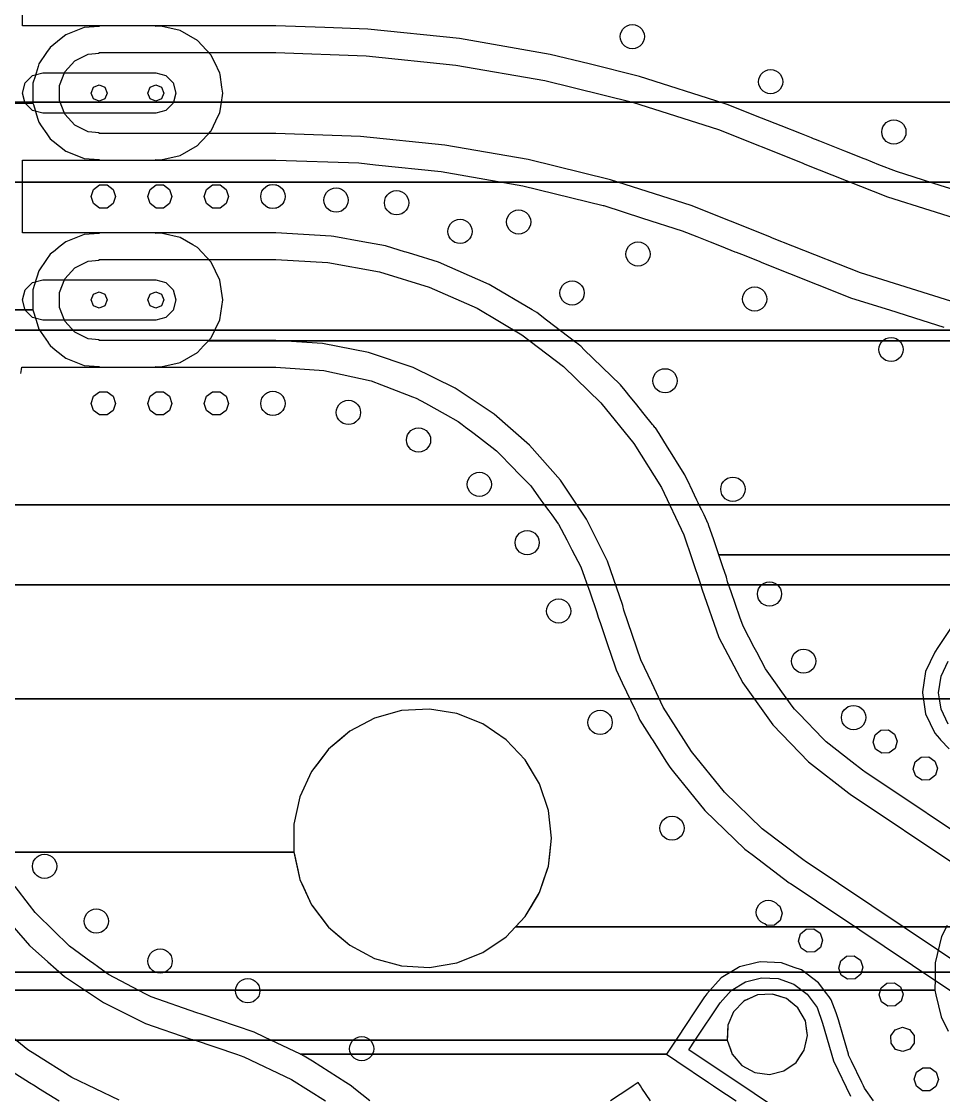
# Model space of a CAD drawing. Extents: x -26490 to 26500, y -26498 to 26498.
# Drawn here: x 5537 to 16952, y -13683 to -395 of the extents above; entities that cross this region are included whole.
import ezdxf

# ---------------------------------------------------------------- set-up
doc = ezdxf.new("R2010")
doc.units = 0
for name, color, linetype in [('L0D0', 1, 'CONTINUOUS'), ('L1D0', 2, 'CONTINUOUS'), ('L2D0', 3, 'CONTINUOUS'), ('L3D0', 4, 'CONTINUOUS')]:
    doc.layers.add(name, color=color, linetype=linetype)

msp = doc.modelspace()

# ---------------------------------------------------------------- linework, layer by layer
at = {"layer": 'L0D0'}
for points in [[(17394.398, -2574.176), (16924.114, -2426.361), (16368.679, -2251.782), (16153.094, -2166.509), (15992.611, -2103.031), (15957.618, -2089.19), (15867.605, -2053.586), (15729.099, -1998.801), (15419.185, -1876.217), (15368.859, -1856.311), (15341.983, -1844.543), (15334.809, -1841.402), (15317.902, -1834.682), (15193.795, -1785.353), (14941.858, -1685.215), (14700.283, -1589.196), (14275.765, -1420.462), (14223.37, -1403.705), (13190.292, -1073.307), (12565.355, -919.876), (12083.526, -801.58), (10960.701, -606.566), (9827.128, -489.188), (9292.99, -470.81), (8688.168, -450), (6500, -450), (6500, -456.969), (6315.308, -470.81), (6085, -561.199), (6028.112, -606.566), (5891.567, -715.457), (5847.562, -780), (5752.196, -919.876), (5742.722, -950.59), (5704.869, -1073.307), (5679.27, -1156.295), (5679.27, -1403.705), (5350, -1403.705)], [(17041.604, -3856.532), (15924.395, -3505.381), (15088.588, -3174.785), (14835.395, -3074.637), (14801.345, -3059.727), (13827.3, -2672.572), (12828.949, -2353.28), (11811.013, -2103.362), (10778.306, -1924), (9735.714, -1816.043), (8688.168, -1780), (6500, -1780), (6500, -1773.592), (6363.169, -1760.913), (6198.683, -1679.009), (6074.891, -1543.216), (6008.513, -1371.875), (6008.513, -1188.125), (6074.891, -1016.784), (6198.683, -880.991), (6363.169, -799.087), (6500, -786.408), (6500, -780), (8688.168, -780), (9804.446, -818.408), (10915.445, -933.448), (12015.91, -1124.579), (13100.636, -1390.894), (14164.492, -1731.135), (15202.446, -2143.693), (15236.496, -2158.603), (16258.444, -2562.825), (17306.863, -2892.355)], [(5350, -1403.705), (5679.27, -1403.705), (5684.439, -1420.462), (5736.487, -1589.196), (5752.196, -1640.124), (5782.939, -1685.215), (5851.212, -1785.353), (5884.844, -1834.682), (5891.567, -1844.543), (5931.285, -1876.217), (6085, -1998.801), (6224.59, -2053.586), (6315.308, -2089.19), (6500, -2103.031), (6500, -2110), (8688.168, -2110), (9713.033, -2145.262), (9918.224, -2166.509), (10733.05, -2250.882), (11743.396, -2426.361), (12739.292, -2670.867), (12746.524, -2673.18), (13227.383, -2826.968), (13716.027, -2983.246), (13899.977, -3056.361), (14063.104, -3121.199), (14197.921, -3174.785), (14368.96, -3242.768), (14385.329, -3249.274), (14451.203, -3275.457), (14668.982, -3362.018), (14703.032, -3376.928), (15389.467, -3648.441), (15814.159, -3816.424), (16282.743, -3963.705), (16684.141, -4089.869), (16954.068, -4174.71)], [(17532.264, -6994.778), (14170.61, -6994.778), (14149.554, -6932.361), (14107.291, -6807.081), (14044.536, -6621.058), (14041.896, -6615.508), (14039.623, -6610.729), (13986.955, -6500), (13963.148, -6449.947), (13959.846, -6443.005), (13915.064, -6348.853), (13899.109, -6315.308), (13816.416, -6141.453), (13812.289, -6132.776), (13750.23, -6002.303), (13680.405, -5891.567), (13592.523, -5752.196), (13534.248, -5659.778), (13429.848, -5494.21), (13384.771, -5422.723), (13380.093, -5416.952), (13359.854, -5391.986), (13353.223, -5383.806), (13349.661, -5379.412), (13247.854, -5253.824), (13137.829, -5118.099), (13071.841, -5036.697), (13009.804, -4960.169), (12953.296, -4890.461), (12726.387, -4670), (12611.935, -4558.801), (12505.171, -4455.071), (12461.867, -4412.998), (12450.8, -4404.543), (12407.472, -4371.442), (12402.299, -4367.49), (12038.899, -4089.869), (11917.39, -3997.042), (11860.98, -3963.705), (11327.516, -3648.441), (10700.536, -3372.091), (10384.264, -3275.457), (10298.57, -3249.274), (10277.277, -3242.768), (10054.777, -3174.785), (10045.259, -3171.877), (9763.434, -3121.199), (9402.864, -3056.361), (9370.893, -3050.612), (8686.916, -3010), (6500, -3010), (6500, -3016.969), (6315.308, -3030.81), (6250.205, -3056.361), (6085, -3121.199), (6017.805, -3174.785), (5932.557, -3242.768), (5924.399, -3249.274), (5891.567, -3275.457), (5847.562, -3340), (5752.196, -3479.876), (5700.2, -3648.441), (5679.27, -3716.295), (5679.27, -3963.705), (5350, -3963.705)], [(17290.978, -12154.806), (15240.14, -10784.481), (15226.161, -10775.14), (14708.427, -10382.626), (14241.081, -9931.291), (13830.765, -9427.548), (13483.31, -8878.558), (13340.184, -8578.425), (13203.654, -8292.122), (12995.77, -7676.573), (12980.348, -7619.983), (12791.631, -7071.333), (12533.136, -6551.899), (12209.257, -6070.512), (11825.501, -5635.355), (11388.39, -5253.824), (10905.356, -4932.407), (10384.61, -4676.566), (9835.004, -4490.652), (9265.881, -4377.824), (8686.916, -4340), (6500, -4340), (6500, -4333.592), (6363.169, -4320.913), (6198.683, -4239.009), (6074.891, -4103.216), (6008.513, -3931.875), (6008.513, -3748.125), (6074.891, -3576.784), (6198.683, -3440.991), (6363.169, -3359.087), (6500, -3346.408), (6500, -3340), (8686.916, -3340), (9331.843, -3378.293), (9967.706, -3492.635), (10585.571, -3681.418), (11176.755, -3941.99), (11732.951, -4270.689), (12246.342, -4662.896), (12709.714, -5113.099), (13116.555, -5614.972), (13461.148, -6161.462), (13738.651, -6744.891), (13945.165, -7357.058), (13960.586, -7413.648), (14171.399, -8014.143), (14465.716, -8578.425), (14837.519, -9094.951), (15279.202, -9553.157), (15781.731, -9943.671), (15795.71, -9953.011), (15795.711, -9953.011), (18463.327, -11735.456)], [(5350, -3963.705), (5679.27, -3963.705), (5718.187, -4089.869), (5752.196, -4200.124), (5866.305, -4367.49), (5868.999, -4371.442), (5891.567, -4404.543), (5954.927, -4455.071), (6085, -4558.801), (6315.308, -4649.19), (6500, -4663.031), (6500, -4670), (8686.916, -4670), (9282.109, -4713.219), (9864.814, -4841.968), (9992.704, -4890.461), (10176.544, -4960.169), (10378.37, -5036.697), (10422.808, -5053.547), (10538.919, -5118.099), (10783.05, -5253.824), (10944.382, -5343.517), (10991.368, -5379.412), (10997.12, -5383.806), (11007.827, -5391.986), (11040.507, -5416.952), (11048.061, -5422.723), (11141.636, -5494.21), (11358.362, -5659.778), (11418.595, -5705.793), (11463.902, -5752.196), (11599.982, -5891.567), (11708.104, -6002.303), (11835.497, -6132.776), (11841.803, -6141.453), (11968.16, -6315.308), (11992.54, -6348.853), (12060.969, -6443.005), (12066.014, -6449.947), (12102.392, -6500), (12182.869, -6610.729), (12186.342, -6615.508), (12286.934, -6807.081), (12352.716, -6932.361), (12463.77, -7143.86), (12508.286, -7270.292), (12528.211, -7326.883), (12571.957, -7451.128), (12661.959, -7706.748), (12677.381, -7763.338), (12704.604, -7843.947), (12804.872, -8140.842), (12824.665, -8199.451), (12897.852, -8416.159), (12975.233, -8578.425), (13027.567, -8688.168), (13129.703, -8902.347), (13157.54, -8960.72), (13194.442, -9038.104), (13338.601, -9265.881), (13347.879, -9280.541), (13522.772, -9556.877), (13562.935, -9620.336), (13593.269, -9657.577), (13610.414, -9678.626), (13998.096, -10154.58), (14493.74, -10633.244), (14582.499, -10700.536), (15042.822, -11049.525), (15056.802, -11058.866), (15115.156, -11097.857), (15377.951, -11273.451), (15458.865, -11327.516), (15626.828, -11439.745), (16506.711, -12027.664), (16526.104, -12040.622), (16611.457, -12097.653), (17098.846, -12423.316)], [(17508.445, -10700.536), (15979.049, -9678.626), (15965.069, -9669.286), (15950.001, -9657.577), (15820.416, -9556.877), (15499.806, -9307.732), (15473.595, -9280.541), (15459.464, -9265.881), (15165.308, -8960.72), (15109.04, -8902.347), (15090.877, -8883.505), (14950.271, -8688.168), (14871.276, -8578.425), (14746.646, -8405.283), (14639.288, -8199.451), (14608.719, -8140.842), (14474.155, -7882.847), (14460.499, -7843.947), (14432.2, -7763.338), (14322.594, -7451.128), (14278.976, -7326.883), (14263.554, -7270.292), (14220.902, -7143.86), (14170.61, -6994.778), (17532.264, -6994.778)], [(17080.764, -7843.947), (16882.385, -8140.842), (16843.224, -8199.451), (16730.301, -8438.208), (16709.502, -8578.425), (16693.223, -8688.168), (16691.547, -8699.464), (16721.642, -8902.347), (16730.301, -8960.72), (16843.224, -9199.478), (16903.409, -9265.881), (16916.696, -9280.541), (17020.594, -9395.173)], [(17097.173, -8774.257), (16902.642, -8774.257), (16891.547, -8699.464), (16921.689, -8496.265), (17009.518, -8310.565)], [(5192.637, -10672.99), (8909.379, -10672.99), (8915.442, -10700.536), (8983.755, -11010.882), (9023.994, -11097.857), (9129.029, -11324.886), (9131.028, -11327.516), (9338.407, -11600.319), (9602.101, -11824.302), (9907.779, -11986.363), (10241.149, -12078.922), (10586.622, -12097.653), (10928.045, -12041.68), (11249.454, -11913.619), (11535.818, -11719.459), (11773.749, -11468.279), (11858.443, -11327.516), (11952.121, -11171.823), (11977.043, -11097.857), (12062.593, -10843.953), (12078.19, -10700.536), (12100, -10500), (12062.593, -10156.047), (11952.121, -9828.177), (11788.885, -9556.877), (11773.749, -9531.721), (11535.818, -9280.541), (11249.454, -9086.381), (10928.045, -8958.32), (10586.622, -8902.347), (10241.149, -8921.078), (9907.779, -9013.637), (9602.101, -9175.698), (9478.67, -9280.541), (9338.407, -9399.681), (9218.91, -9556.877), (9129.029, -9675.114), (8983.755, -9989.118), (8909.379, -10327.01), (8909.379, -10672.99), (5192.637, -10672.99)], [(17009.518, -9088.364), (16921.689, -8902.663), (16902.642, -8774.257), (17097.173, -8774.257)], [(16087.04, -13750.23), (15973.59, -13590.336), (15960.394, -13562.935), (15940.158, -13520.914), (15813.784, -13258.496), (15777.238, -13182.607), (15774.078, -13171.639), (15713.068, -12959.87), (15651.957, -12747.748), (15621.261, -12661.959), (15562.979, -12499.073), (15536.797, -12463.77), (15533.501, -12459.326), (15506.794, -12423.316), (15405.646, -12286.933), (15193.508, -12129.601), (15104.221, -12097.653), (14944.832, -12040.622), (14681.035, -12027.664), (14629.303, -12040.622), (14424.835, -12091.838), (14415.133, -12097.653), (14198.296, -12227.62), (14020.928, -12423.316), (13996.867, -12459.326), (13993.898, -12463.77), (13861.472, -12661.959), (13662.414, -12959.87), (13520.914, -13171.639), (8990.286, -13171.639), (8546.21, -12959.87), (8416.159, -12897.852), (7763.338, -12677.381), (7706.748, -12661.959), (7143.86, -12463.77), (7135.397, -12459.326), (7066.817, -12423.316), (6615.508, -12186.342), (6493.48, -12097.653), (6415.01, -12040.622), (6397.181, -12027.664), (6132.776, -11835.497), (5727.454, -11439.745), (5705.793, -11418.595), (5636.213, -11327.516), (5460.765, -11097.857)], [(5253.824, -11388.39), (5635.355, -11825.501), (5864.596, -12027.664), (6070.512, -12209.257), (6442.194, -12459.326), (6551.899, -12533.136), (7071.333, -12791.631), (7619.983, -12980.348), (7676.573, -12995.77), (8197.325, -13171.639), (8292.122, -13203.654), (8878.558, -13483.31), (9300.3, -13750.23)], [(17845.086, -15820.42), (13798.322, -13116.459), (13877.391, -12998.123), (14274.876, -12998.123), (14335.278, -13171.661), (14454.291, -13311.66), (14615.84, -13399.213), (14798.109, -13422.496), (14976.481, -13378.364), (15126.864, -13272.776), (15228.95, -13119.994), (15268.95, -12940.651), (15241.464, -12758.968), (15150.202, -12599.484), (15007.491, -12483.738), (14832.605, -12427.359), (14649.162, -12437.965), (14481.937, -12514.122), (14353.515, -12645.544), (14281.242, -12814.484), (14274.876, -12998.123), (13877.391, -12998.123), (14187.222, -12534.43), (14325.175, -12382.223), (14501.372, -12276.614), (14700.638, -12226.701), (14905.814, -12236.78), (15099.228, -12305.985), (15264.225, -12428.354), (15386.595, -12593.352), (15455.8, -12786.766), (15590.387, -13253.931), (15801.327, -13691.951)], [(6744.891, -13738.651), (6161.462, -13461.148), (5702.33, -13171.639), (5614.972, -13116.555), (5113.099, -12709.714)], [(9850.277, -13750.23), (9653.976, -13590.336), (9620.336, -13562.935), (9553.941, -13520.914), (9139.312, -13258.496), (9038.104, -13194.442), (8990.286, -13171.639), (13520.914, -13171.639), (13650.905, -13258.496), (14043.641, -13520.914), (14106.53, -13562.935), (14147.539, -13590.336), (14386.837, -13750.23)], [(5422.723, -13384.771), (5638.632, -13520.914), (5705.273, -13562.935), (5748.728, -13590.336), (6002.303, -13750.23)], [(13324.863, -13750.23), (13218.026, -13590.336), (13199.717, -13562.935), (13171.639, -13520.914), (13108.75, -13562.935), (13067.742, -13590.336), (12828.444, -13750.23)]]:
    msp.add_lwpolyline(points, dxfattribs=at)
at = {"layer": 'L1D0'}
for points in [[(19089.096, -1391.455), (5050, -1391.455), (5050, 1391.455)], [(24071.485, -2382.514), (5050, -2382.514), (5050, -1391.455), (19089.096, -1391.455)], [(21184.962, -4213.951), (5050, -4213.951), (5050, -2382.514), (24071.485, -2382.514)], [(-4349.064, -5050), (4353.691, -5050), (4395.129, -5095.455), (4559.615, -5177.359), (4742.581, -5194.314), (4919.316, -5144.028), (5065.951, -5033.294), (5162.683, -4877.067), (5196.447, -4696.447), (5162.683, -4515.826), (5065.951, -4359.599), (5050, -4347.553), (5050, -4213.951), (21184.962, -4213.951)], [(-18098.037, -6373.845), (18098.037, -6373.845)], [(18098.037, -6373.845), (-18098.037, -6373.845)], [(-23080.427, -7364.903), (23080.427, -7364.903)], [(23080.427, -7364.903), (-23080.427, -7364.903)], [(-17097.173, -8774.257), (17097.173, -8774.257)], [(17097.173, -8774.257), (-17097.173, -8774.257)], [(21321.039, -11596.554), (11652.24, -11596.554), (11773.749, -11468.279), (11924.574, -11217.606), (11952.121, -11171.823), (12062.593, -10843.953), (12100, -10500), (12062.593, -10156.047), (11952.121, -9828.177), (11773.749, -9531.721), (11535.818, -9280.541), (11249.454, -9086.381), (10928.045, -8958.32), (10586.622, -8902.347), (10241.149, -8921.078), (9907.779, -9013.637), (9602.101, -9175.698), (9338.407, -9399.681), (9129.029, -9675.114), (8983.755, -9989.118), (8909.379, -10327.01), (8909.379, -10672.99), (-8918.814, -10672.99)], [(-8918.814, -10672.99), (8909.379, -10672.99), (8983.755, -11010.882), (9079.396, -11217.606), (9129.029, -11324.886), (9335.545, -11596.554), (9338.407, -11600.319), (9478.67, -11719.459), (9602.101, -11824.302), (9907.779, -11986.363), (10241.149, -12078.922), (10586.622, -12097.653), (10928.045, -12041.68), (11249.454, -11913.619), (11535.818, -11719.459), (11652.24, -11596.554), (21321.039, -11596.554)], [(-17898.109, -12154.806), (17898.109, -12154.806), (17904.639, -12321.007), (17929.178, -12370.768), (17978.204, -12470.183), (17994.502, -12483.738), (18024.956, -12509.066), (18106.085, -12576.54), (18266.17, -12621.689), (18430.779, -12597.822), (18571.447, -12509.066), (18588.371, -12483.738), (18663.855, -12370.768), (18692.023, -12206.841), (18651.08, -12045.63), (18548.107, -11915.008), (18400.908, -11837.563), (18234.935, -11826.685), (18078.886, -11884.254), (17959.744, -12000.317), (17898.109, -12154.806), (-17898.109, -12154.806)], [(-14274.876, -12998.123), (14274.876, -12998.123), (14335.278, -13171.661), (14454.291, -13311.66), (14615.84, -13399.213), (14798.109, -13422.496), (14976.481, -13378.364), (15126.864, -13272.776), (15194.427, -13171.661), (15228.95, -13119.994), (15268.95, -12940.651), (15241.464, -12758.968), (15150.202, -12599.484), (15038.72, -12509.066), (15007.491, -12483.738), (14832.605, -12427.359), (14649.162, -12437.965), (14548.654, -12483.738), (14493.039, -12509.066), (14481.937, -12514.122), (14353.515, -12645.544), (14281.242, -12814.484), (14276.868, -12940.651), (14274.876, -12998.123), (-14274.876, -12998.123)]]:
    msp.add_lwpolyline(points, dxfattribs=at)
at = {"layer": 'L2D0'}
for points in [[(19089.096, -1391.455), (8013.201, -1391.455), (8025.322, -1311.038), (8030, -1280), (8019.105, -1207.718), (7995.683, -1052.327), (7993.125, -1035.353), (7929.292, -902.801), (7890.766, -822.802), (7885.778, -812.444), (7881.619, -807.962), (7717.497, -631.08), (7503.233, -507.375), (7262.026, -452.321), (7200, -456.969), (7200, -450), (5550, -450), (5550, 450)], [(24071.485, -2382.514), (5550, -2382.514), (5550, -2110), (7200, -2110), (7200, -2103.031), (7262.026, -2107.679), (7503.233, -2052.625), (7717.497, -1928.92), (7750.028, -1893.86), (7789.477, -1851.344), (7824.257, -1813.86), (7851.441, -1784.563), (7878.51, -1755.389), (7885.778, -1747.556), (7974.389, -1563.552), (7993.125, -1524.647), (8004.807, -1447.144), (8013.201, -1391.455), (19089.096, -1391.455)], [(20123.238, -4344.881), (7851.145, -4344.881), (7885.778, -4307.556), (7993.125, -4084.647), (8030, -3840), (7993.125, -3595.353), (7885.778, -3372.444), (7717.497, -3191.08), (7658.91, -3157.255), (7503.233, -3067.375), (7282.39, -3016.969), (7262.026, -3012.321), (7200, -3016.969), (7200, -3010), (5550, -3010), (5550, -2382.514), (24071.485, -2382.514)], [(5529.53, -4751.299), (5538.468, -4701.428), (5542.471, -4670), (7200, -4670), (7200, -4663.031), (7262.026, -4667.679), (7503.233, -4612.625), (7717.497, -4488.92), (7792.343, -4408.255), (7851.145, -4344.881), (20123.238, -4344.881)], [(23080.427, -7364.903), (4644.198, -7364.903), (4662.553, -7284.486), (4667.679, -7262.026), (4663.031, -7200), (4670, -7200), (4670, -6373.845), (18098.037, -6373.845)], [(18098.037, -6373.845), (4670, -6373.845)], [(4644.198, -7364.903), (23080.427, -7364.903)], [(-17097.173, -8774.257), (17097.173, -8774.257)], [(17097.173, -8774.257), (-17097.173, -8774.257)], [(-8918.814, -10672.99), (8909.379, -10672.99), (8957.316, -10890.767), (8983.755, -11010.882), (9007.315, -11061.806), (9129.029, -11324.886), (9338.407, -11600.319), (9602.101, -11824.302), (9907.779, -11986.363), (10241.149, -12078.922), (10586.622, -12097.653), (10928.045, -12041.68), (11249.454, -11913.619), (11535.818, -11719.459), (11773.749, -11468.279), (11952.121, -11171.823), (11989.19, -11061.806), (12046.82, -10890.767), (12062.593, -10843.953), (12100, -10500), (12062.593, -10156.047), (11952.121, -9828.177), (11773.749, -9531.721), (11535.818, -9280.541), (11249.454, -9086.381), (10928.045, -8958.32), (10586.622, -8902.347), (10241.149, -8921.078), (9907.779, -9013.637), (9602.101, -9175.698), (9338.407, -9399.681), (9129.029, -9675.114), (8983.755, -9989.118), (8909.379, -10327.01), (8909.379, -10672.99), (-8918.814, -10672.99)], [(16998.259, -11579.015), (16928.734, -11714.976), (16848.437, -12043.125), (16847.055, -12233.126), (16845.979, -12380.946), (-16845.979, -12380.946)], [(-16845.979, -12380.946), (16845.979, -12380.946), (16859.056, -12437.965), (16921.496, -12710.228), (17007.677, -12884.986)], [(-14274.876, -12998.123), (14274.876, -12998.123), (14317.295, -13119.994), (14326.128, -13145.372), (14333.267, -13165.882), (14335.278, -13171.661), (14454.291, -13311.66), (14615.84, -13399.213), (14798.109, -13422.496), (14976.481, -13378.364), (15126.864, -13272.776), (15198.289, -13165.882), (15211.993, -13145.372), (15228.95, -13119.994), (15256.132, -12998.123), (15268.95, -12940.651), (15260.529, -12884.986), (15241.464, -12758.968), (15150.202, -12599.484), (15007.491, -12483.738), (14865.505, -12437.965), (14832.605, -12427.359), (14649.162, -12437.965), (14481.937, -12514.122), (14353.515, -12645.544), (14281.242, -12814.484), (14278.798, -12884.986), (14274.876, -12998.123), (-14274.876, -12998.123)]]:
    msp.add_lwpolyline(points, dxfattribs=at)
for points in [[(5800, -1530), (5675, -1496.506), (5583.494, -1405), (5579.865, -1391.455), (5550, -1280), (5583.494, -1155), (5675, -1063.494), (5800, -1030), (7200, -1030), (7325, -1063.494), (7416.506, -1155), (7450, -1280), (7420.135, -1391.455), (7416.506, -1405), (7325, -1496.506), (7200, -1530)], [(5800, -4090), (5675, -4056.506), (5583.494, -3965), (5550, -3840), (5583.494, -3715), (5675, -3623.494), (5800, -3590), (7200, -3590), (7325, -3623.494), (7416.506, -3715), (7450, -3840), (7416.506, -3965), (7325, -4056.506), (7200, -4090)]]:
    msp.add_lwpolyline(points, close=True, dxfattribs=at)
at = {"layer": 'L3D0'}
for points in [[(13099.635, -731.614), (13066.256, -727.854), (13034.552, -716.76), (13006.111, -698.889), (12982.36, -675.138), (12964.489, -646.697), (12953.395, -614.993), (12949.635, -581.614), (12953.395, -548.236), (12964.489, -516.532), (12982.36, -488.091), (13006.111, -464.34), (13034.552, -446.469), (13066.256, -435.375), (13099.635, -431.614), (13133.013, -435.375), (13164.717, -446.469), (13193.158, -464.34), (13216.909, -488.091), (13234.78, -516.532), (13245.874, -548.236), (13249.635, -581.614), (13245.874, -614.993), (13234.78, -646.697), (13216.909, -675.138), (13193.158, -698.889), (13164.717, -716.76), (13133.013, -727.854)], [(14811.619, -1289.634), (14778.241, -1285.873), (14746.536, -1274.779), (14718.096, -1256.909), (14694.344, -1233.158), (14676.474, -1204.717), (14665.38, -1173.012), (14661.619, -1139.634), (14665.38, -1106.256), (14676.474, -1074.551), (14694.344, -1046.111), (14718.096, -1022.359), (14746.536, -1004.489), (14778.241, -993.395), (14811.619, -989.634), (14844.997, -993.395), (14876.702, -1004.489), (14905.142, -1022.359), (14928.894, -1046.111), (14946.764, -1074.551), (14957.858, -1106.256), (14961.619, -1139.634), (14957.858, -1173.012), (14946.764, -1204.717), (14928.894, -1233.158), (14905.142, -1256.909), (14876.702, -1274.779), (14844.997, -1285.873)], [(6500, -1380), (6429.289, -1350.711), (6400, -1280), (6429.289, -1209.289), (6500, -1180), (6570.711, -1209.289), (6600, -1280), (6570.711, -1350.711)], [(7200, -1380), (7129.289, -1350.711), (7100, -1280), (7129.289, -1209.289), (7200, -1180), (7270.711, -1209.289), (7300, -1280), (7270.711, -1350.711)], [(16337.403, -1911.903), (16304.024, -1908.143), (16272.32, -1897.049), (16243.879, -1879.178), (16220.128, -1855.427), (16202.257, -1826.986), (16191.163, -1795.282), (16187.403, -1761.903), (16191.163, -1728.525), (16202.257, -1696.821), (16220.128, -1668.38), (16243.879, -1644.629), (16272.32, -1626.758), (16304.024, -1615.664), (16337.403, -1611.903), (16370.781, -1615.664), (16402.485, -1626.758), (16430.926, -1644.629), (16454.677, -1668.38), (16472.548, -1696.821), (16483.642, -1728.525), (16487.403, -1761.903), (16483.642, -1795.282), (16472.548, -1826.986), (16454.677, -1855.427), (16430.926, -1879.178), (16402.485, -1897.049), (16370.781, -1908.143)], [(6503.647, -2702.658), (6428.647, -2648.168), (6400, -2560), (6428.647, -2471.832), (6503.647, -2417.342), (6596.353, -2417.342), (6671.353, -2471.832), (6700, -2560), (6671.353, -2648.168), (6596.353, -2702.658)], [(7203.647, -2702.658), (7128.647, -2648.168), (7100, -2560), (7128.647, -2471.832), (7203.647, -2417.342), (7296.353, -2417.342), (7371.353, -2471.832), (7400, -2560), (7371.353, -2648.168), (7296.353, -2702.658)], [(7903.647, -2702.658), (7828.647, -2648.168), (7800, -2560), (7828.647, -2471.832), (7903.647, -2417.342), (7996.353, -2417.342), (8071.353, -2471.832), (8100, -2560), (8071.353, -2648.168), (7996.353, -2702.658)], [(8650, -2710), (8616.622, -2706.239), (8606.388, -2702.658), (8603.647, -2702.658), (8601.1, -2700.808), (8584.917, -2695.145), (8556.477, -2677.275), (8532.725, -2653.523), (8529.959, -2649.121), (8528.647, -2648.168), (8527.883, -2645.817), (8514.855, -2625.083), (8503.761, -2593.378), (8500, -2560), (8503.761, -2526.622), (8514.855, -2494.917), (8527.883, -2474.183), (8528.647, -2471.832), (8529.959, -2470.879), (8532.725, -2466.477), (8556.477, -2442.725), (8584.917, -2424.855), (8601.1, -2419.192), (8603.647, -2417.342), (8606.388, -2417.342), (8616.622, -2413.761), (8650, -2410), (8683.378, -2413.761), (8693.612, -2417.342), (8696.353, -2417.342), (8698.9, -2419.192), (8715.083, -2424.855), (8743.523, -2442.725), (8767.275, -2466.477), (8770.041, -2470.879), (8771.353, -2471.832), (8772.117, -2474.183), (8785.145, -2494.917), (8796.239, -2526.622), (8800, -2560), (8796.239, -2593.378), (8785.145, -2625.083), (8772.117, -2645.817), (8771.353, -2648.168), (8770.041, -2649.121), (8767.275, -2653.523), (8743.523, -2677.275), (8715.083, -2695.145), (8698.9, -2700.808), (8696.353, -2702.658), (8693.612, -2702.658), (8683.378, -2706.239)], [(9432.125, -2754.73), (9398.747, -2750.969), (9367.043, -2739.875), (9338.602, -2722.005), (9314.85, -2698.254), (9296.98, -2669.813), (9285.886, -2638.108), (9282.125, -2604.73), (9285.886, -2571.352), (9296.98, -2539.648), (9314.85, -2511.207), (9338.602, -2487.455), (9367.043, -2469.585), (9398.747, -2458.491), (9432.125, -2454.73), (9465.503, -2458.491), (9497.208, -2469.585), (9525.649, -2487.455), (9549.4, -2511.207), (9567.27, -2539.648), (9578.364, -2571.352), (9582.125, -2604.73), (9578.364, -2638.108), (9567.27, -2669.813), (9549.4, -2698.254), (9525.649, -2722.005), (9497.208, -2739.875), (9465.503, -2750.969)], [(10180.967, -2787.257), (10147.588, -2783.496), (10115.884, -2772.402), (10087.443, -2754.531), (10063.692, -2730.78), (10045.821, -2702.339), (10034.727, -2670.635), (10030.967, -2637.257), (10034.727, -2603.879), (10045.821, -2572.174), (10063.692, -2543.733), (10087.443, -2519.982), (10115.884, -2502.111), (10147.588, -2491.017), (10180.967, -2487.257), (10214.345, -2491.017), (10246.049, -2502.111), (10274.49, -2519.982), (10298.241, -2543.733), (10316.112, -2572.174), (10327.206, -2603.879), (10330.967, -2637.257), (10327.206, -2670.635), (10316.112, -2702.339), (10298.241, -2730.78), (10274.49, -2754.531), (10246.049, -2772.402), (10214.345, -2783.496)], [(11692.123, -3025.443), (11658.745, -3021.683), (11627.041, -3010.589), (11598.6, -2992.718), (11574.848, -2968.967), (11556.978, -2940.526), (11545.884, -2908.822), (11542.123, -2875.443), (11545.884, -2842.065), (11556.978, -2810.361), (11574.848, -2781.92), (11598.6, -2758.169), (11627.041, -2740.298), (11658.745, -2729.204), (11692.123, -2725.443), (11725.501, -2729.204), (11757.206, -2740.298), (11785.647, -2758.169), (11809.398, -2781.92), (11827.269, -2810.361), (11838.362, -2842.065), (11842.123, -2875.443), (11838.362, -2908.822), (11827.269, -2940.526), (11809.398, -2968.967), (11785.647, -2992.718), (11757.206, -3010.589), (11725.501, -3021.683)], [(10966.623, -3142.083), (10933.245, -3138.323), (10901.54, -3127.229), (10873.1, -3109.358), (10849.348, -3085.607), (10831.478, -3057.166), (10820.384, -3025.462), (10816.623, -2992.083), (10820.384, -2958.705), (10831.478, -2927.001), (10849.348, -2898.56), (10873.1, -2874.809), (10901.54, -2856.938), (10933.245, -2845.844), (10966.623, -2842.083), (11000.001, -2845.844), (11031.706, -2856.938), (11060.146, -2874.809), (11083.898, -2898.56), (11101.768, -2927.001), (11112.862, -2958.705), (11116.623, -2992.083), (11112.862, -3025.462), (11101.768, -3057.166), (11083.898, -3085.607), (11060.146, -3109.358), (11031.706, -3127.229), (11000.001, -3138.323)], [(13169.662, -3421.937), (13136.284, -3418.176), (13104.579, -3407.082), (13076.138, -3389.212), (13052.387, -3365.461), (13034.516, -3337.02), (13023.422, -3305.315), (13019.662, -3271.937), (13023.422, -3238.559), (13034.516, -3206.854), (13052.387, -3178.414), (13076.138, -3154.662), (13104.579, -3136.792), (13136.284, -3125.698), (13169.662, -3121.937), (13203.04, -3125.698), (13234.744, -3136.792), (13263.185, -3154.662), (13286.936, -3178.414), (13304.807, -3206.854), (13315.901, -3238.559), (13319.662, -3271.937), (13315.901, -3305.315), (13304.807, -3337.02), (13286.936, -3365.461), (13263.185, -3389.212), (13234.744, -3407.082), (13203.04, -3418.176)], [(12354.004, -3903.596), (12320.626, -3899.835), (12288.921, -3888.741), (12260.48, -3870.87), (12236.729, -3847.119), (12218.858, -3818.678), (12207.765, -3786.974), (12204.004, -3753.596), (12207.765, -3720.217), (12218.858, -3688.513), (12236.729, -3660.072), (12260.48, -3636.321), (12288.921, -3618.45), (12320.626, -3607.356), (12354.004, -3603.596), (12387.382, -3607.356), (12419.086, -3618.45), (12447.527, -3636.321), (12471.278, -3660.072), (12489.149, -3688.513), (12500.243, -3720.217), (12504.004, -3753.596), (12500.243, -3786.974), (12489.149, -3818.678), (12471.278, -3847.119), (12447.527, -3870.87), (12419.086, -3888.741), (12387.382, -3899.835)], [(14613.844, -3978.805), (14580.465, -3975.045), (14548.761, -3963.951), (14520.32, -3946.08), (14496.569, -3922.329), (14478.698, -3893.888), (14467.604, -3862.184), (14463.844, -3828.805), (14467.604, -3795.427), (14478.698, -3763.723), (14496.569, -3735.282), (14520.32, -3711.531), (14548.761, -3693.66), (14580.465, -3682.566), (14613.844, -3678.805), (14647.222, -3682.566), (14678.926, -3693.66), (14707.367, -3711.531), (14731.118, -3735.282), (14748.989, -3763.723), (14760.083, -3795.427), (14763.844, -3828.805), (14760.083, -3862.184), (14748.989, -3893.888), (14731.118, -3922.329), (14707.367, -3946.08), (14678.926, -3963.951), (14647.222, -3975.045)], [(6500, -3940), (6429.289, -3910.711), (6400, -3840), (6429.289, -3769.289), (6500, -3740), (6570.711, -3769.289), (6600, -3840), (6570.711, -3910.711)], [(7200, -3940), (7129.289, -3910.711), (7100, -3840), (7129.289, -3769.289), (7200, -3740), (7270.711, -3769.289), (7300, -3840), (7270.711, -3910.711)], [(16302.856, -4602.916), (16269.478, -4599.155), (16237.773, -4588.061), (16209.332, -4570.19), (16185.581, -4546.439), (16167.711, -4517.998), (16156.617, -4486.294), (16152.856, -4452.916), (16156.617, -4419.537), (16167.711, -4387.833), (16185.581, -4359.392), (16209.332, -4335.641), (16237.773, -4317.77), (16269.478, -4306.676), (16302.856, -4302.916), (16336.234, -4306.676), (16367.939, -4317.77), (16396.379, -4335.641), (16420.131, -4359.392), (16438.001, -4387.833), (16449.095, -4419.537), (16452.856, -4452.916), (16449.095, -4486.294), (16438.001, -4517.998), (16420.131, -4546.439), (16396.379, -4570.19), (16367.939, -4588.061), (16336.234, -4599.155)], [(13504.735, -4990.124), (13471.357, -4986.363), (13439.653, -4975.269), (13411.212, -4957.399), (13387.46, -4933.647), (13369.59, -4905.206), (13358.496, -4873.502), (13354.735, -4840.124), (13358.496, -4806.746), (13369.59, -4775.041), (13387.46, -4746.6), (13411.212, -4722.849), (13439.653, -4704.979), (13471.357, -4693.885), (13504.735, -4690.124), (13538.113, -4693.885), (13569.818, -4704.979), (13598.259, -4722.849), (13622.01, -4746.6), (13639.88, -4775.041), (13650.974, -4806.746), (13654.735, -4840.124), (13650.974, -4873.502), (13639.88, -4905.206), (13622.01, -4933.647), (13598.259, -4957.399), (13569.818, -4975.269), (13538.113, -4986.363)], [(6503.647, -5262.658), (6428.647, -5208.168), (6400, -5120), (6428.647, -5031.832), (6503.647, -4977.342), (6596.353, -4977.342), (6671.353, -5031.832), (6700, -5120), (6671.353, -5208.168), (6596.353, -5262.658)], [(7203.647, -5262.658), (7128.647, -5208.168), (7100, -5120), (7128.647, -5031.832), (7203.647, -4977.342), (7296.353, -4977.342), (7371.353, -5031.832), (7400, -5120), (7371.353, -5208.168), (7296.353, -5262.658)], [(7903.647, -5262.658), (7828.647, -5208.168), (7800, -5120), (7828.647, -5031.832), (7903.647, -4977.342), (7996.353, -4977.342), (8071.353, -5031.832), (8100, -5120), (8071.353, -5208.168), (7996.353, -5262.658)], [(8650, -5270), (8616.622, -5266.239), (8606.388, -5262.658), (8603.647, -5262.658), (8601.1, -5260.808), (8584.917, -5255.145), (8556.477, -5237.275), (8532.725, -5213.523), (8529.959, -5209.121), (8528.647, -5208.168), (8527.883, -5205.817), (8514.855, -5185.083), (8503.761, -5153.378), (8500, -5120), (8503.761, -5086.622), (8514.855, -5054.917), (8527.883, -5034.183), (8528.647, -5031.832), (8529.959, -5030.879), (8532.725, -5026.477), (8556.477, -5002.725), (8584.917, -4984.855), (8601.1, -4979.192), (8603.647, -4977.342), (8606.388, -4977.342), (8616.622, -4973.761), (8650, -4970), (8683.378, -4973.761), (8693.612, -4977.342), (8696.353, -4977.342), (8698.9, -4979.192), (8715.083, -4984.855), (8743.523, -5002.725), (8767.275, -5026.477), (8770.041, -5030.879), (8771.353, -5031.832), (8772.117, -5034.183), (8785.145, -5054.917), (8796.239, -5086.622), (8800, -5120), (8796.239, -5153.378), (8785.145, -5185.083), (8772.117, -5205.817), (8771.353, -5208.168), (8770.041, -5209.121), (8767.275, -5213.523), (8743.523, -5237.275), (8715.083, -5255.145), (8698.9, -5260.808), (8696.353, -5262.658), (8693.612, -5262.658), (8683.378, -5266.239)], [(9585.158, -5381.621), (9551.78, -5377.86), (9520.075, -5366.766), (9491.634, -5348.896), (9467.883, -5325.144), (9450.013, -5296.703), (9438.919, -5264.999), (9435.158, -5231.621), (9438.919, -5198.243), (9450.013, -5166.538), (9467.883, -5138.097), (9491.634, -5114.346), (9520.075, -5096.476), (9551.78, -5085.382), (9585.158, -5081.621), (9618.536, -5085.382), (9650.24, -5096.476), (9678.681, -5114.346), (9702.433, -5138.097), (9720.303, -5166.538), (9731.397, -5198.243), (9735.158, -5231.621), (9731.397, -5264.999), (9720.303, -5296.703), (9702.433, -5325.144), (9678.681, -5348.896), (9650.24, -5366.766), (9618.536, -5377.86)], [(10452.803, -5722.774), (10419.425, -5719.013), (10387.72, -5707.919), (10359.279, -5690.049), (10335.528, -5666.297), (10317.658, -5637.856), (10306.564, -5606.152), (10302.803, -5572.774), (10306.564, -5539.396), (10317.658, -5507.691), (10335.528, -5479.25), (10359.279, -5455.499), (10387.72, -5437.628), (10419.425, -5426.535), (10452.803, -5422.774), (10486.181, -5426.535), (10517.885, -5437.628), (10546.326, -5455.499), (10570.078, -5479.25), (10587.948, -5507.691), (10599.042, -5539.396), (10602.803, -5572.774), (10599.042, -5606.152), (10587.948, -5637.856), (10570.078, -5666.297), (10546.326, -5690.049), (10517.885, -5707.919), (10486.181, -5719.013)], [(11206.489, -6271.545), (11173.111, -6267.784), (11141.407, -6256.69), (11112.966, -6238.82), (11089.215, -6215.069), (11071.344, -6186.628), (11060.25, -6154.923), (11056.489, -6121.545), (11060.25, -6088.167), (11071.344, -6056.463), (11089.215, -6028.022), (11112.966, -6004.27), (11141.407, -5986.4), (11173.111, -5975.306), (11206.489, -5971.545), (11239.867, -5975.306), (11271.572, -5986.4), (11300.013, -6004.27), (11323.764, -6028.022), (11341.635, -6056.463), (11352.728, -6088.167), (11356.489, -6121.545), (11352.728, -6154.923), (11341.635, -6186.628), (11323.764, -6215.069), (11300.013, -6238.82), (11271.572, -6256.69), (11239.867, -6267.784)], [(14344.557, -6331.551), (14311.178, -6327.79), (14279.474, -6316.696), (14251.033, -6298.826), (14227.282, -6275.074), (14209.411, -6246.633), (14198.317, -6214.929), (14194.557, -6181.551), (14198.317, -6148.173), (14209.411, -6116.468), (14227.282, -6088.027), (14251.033, -6064.276), (14279.474, -6046.406), (14311.178, -6035.312), (14344.557, -6031.551), (14377.935, -6035.312), (14409.639, -6046.406), (14438.08, -6064.276), (14461.831, -6088.027), (14479.702, -6116.468), (14490.796, -6148.173), (14494.557, -6181.551), (14490.796, -6214.929), (14479.702, -6246.633), (14461.831, -6275.074), (14438.08, -6298.826), (14409.639, -6316.696), (14377.935, -6327.79)], [(11797.579, -6992.521), (11764.201, -6988.76), (11732.497, -6977.666), (11704.056, -6959.795), (11680.305, -6936.044), (11662.434, -6907.603), (11651.34, -6875.899), (11647.579, -6842.521), (11651.34, -6809.143), (11662.434, -6777.438), (11680.305, -6748.997), (11704.056, -6725.246), (11732.497, -6707.375), (11764.201, -6696.282), (11797.579, -6692.521), (11830.957, -6696.282), (11862.662, -6707.375), (11891.103, -6725.246), (11914.854, -6748.997), (11932.725, -6777.438), (11943.818, -6809.143), (11947.579, -6842.521), (11943.818, -6875.899), (11932.725, -6907.603), (11914.854, -6936.044), (11891.103, -6959.795), (11862.662, -6977.666), (11830.957, -6988.76)], [(14797.765, -7627.814), (14764.386, -7624.053), (14732.682, -7612.96), (14704.241, -7595.089), (14680.49, -7571.338), (14662.619, -7542.897), (14651.525, -7511.192), (14647.765, -7477.814), (14651.525, -7444.436), (14662.619, -7412.732), (14680.49, -7384.291), (14704.241, -7360.54), (14732.682, -7342.669), (14764.386, -7331.575), (14797.765, -7327.814), (14831.143, -7331.575), (14862.847, -7342.669), (14891.288, -7360.54), (14915.039, -7384.291), (14932.91, -7412.732), (14944.004, -7444.436), (14947.765, -7477.814), (14944.004, -7511.192), (14932.91, -7542.897), (14915.039, -7571.338), (14891.288, -7595.089), (14862.847, -7612.96), (14831.143, -7624.053)], [(12187.928, -7839.174), (12154.55, -7835.413), (12122.845, -7824.319), (12094.404, -7806.448), (12070.653, -7782.697), (12052.782, -7754.256), (12041.689, -7722.552), (12037.928, -7689.174), (12041.689, -7655.796), (12052.782, -7624.091), (12070.653, -7595.65), (12094.404, -7571.899), (12122.845, -7554.028), (12154.55, -7542.934), (12187.928, -7539.174), (12221.306, -7542.934), (12253.01, -7554.028), (12281.451, -7571.899), (12305.202, -7595.65), (12323.073, -7624.091), (12334.167, -7655.796), (12337.928, -7689.174), (12334.167, -7722.552), (12323.073, -7754.256), (12305.202, -7782.697), (12281.451, -7806.448), (12253.01, -7824.319), (12221.306, -7835.413)], [(15220.272, -8458.886), (15186.894, -8455.126), (15155.189, -8444.032), (15126.748, -8426.161), (15102.997, -8402.41), (15085.126, -8373.969), (15074.033, -8342.265), (15070.272, -8308.886), (15074.033, -8275.508), (15085.126, -8243.804), (15102.997, -8215.363), (15126.748, -8191.612), (15155.189, -8173.741), (15186.894, -8162.647), (15220.272, -8158.886), (15253.65, -8162.647), (15285.354, -8173.741), (15313.795, -8191.612), (15337.546, -8215.363), (15355.417, -8243.804), (15366.511, -8275.508), (15370.272, -8308.886), (15366.511, -8342.265), (15355.417, -8373.969), (15337.546, -8402.41), (15313.795, -8426.161), (15285.354, -8444.032), (15253.65, -8455.126)], [(15838.557, -9156.681), (15805.179, -9152.92), (15773.474, -9141.826), (15745.033, -9123.955), (15721.282, -9100.204), (15703.411, -9071.763), (15692.318, -9040.059), (15688.557, -9006.681), (15692.318, -8973.303), (15703.411, -8941.598), (15721.282, -8913.157), (15745.033, -8889.406), (15773.474, -8871.535), (15805.179, -8860.442), (15838.557, -8856.681), (15871.935, -8860.442), (15903.639, -8871.535), (15932.08, -8889.406), (15955.831, -8913.157), (15973.702, -8941.598), (15984.796, -8973.303), (15988.557, -9006.681), (15984.796, -9040.059), (15973.702, -9071.763), (15955.831, -9100.204), (15932.08, -9123.955), (15903.639, -9141.826), (15871.935, -9152.92)], [(12700.495, -9216.976), (12667.117, -9213.215), (12635.413, -9202.121), (12606.972, -9184.251), (12583.22, -9160.499), (12565.35, -9132.059), (12554.256, -9100.354), (12550.495, -9066.976), (12554.256, -9033.598), (12565.35, -9001.893), (12583.22, -8973.453), (12606.972, -8949.701), (12635.413, -8931.831), (12667.117, -8920.737), (12700.495, -8916.976), (12733.873, -8920.737), (12765.578, -8931.831), (12794.019, -8949.701), (12817.77, -8973.453), (12835.64, -9001.893), (12846.734, -9033.598), (12850.495, -9066.976), (12846.734, -9100.354), (12835.64, -9132.059), (12817.77, -9160.499), (12794.019, -9184.251), (12765.578, -9202.121), (12733.873, -9213.215)], [(16188.34, -9448.833), (16111.258, -9397.329), (16079.171, -9310.355), (16104.335, -9221.13), (16177.138, -9163.736), (16269.771, -9160.097), (16346.853, -9211.602), (16378.94, -9298.576), (16353.776, -9387.801), (16280.973, -9445.194)], [(16687.221, -9782.175), (16610.14, -9730.671), (16578.053, -9643.697), (16603.216, -9554.472), (16676.02, -9497.079), (16768.653, -9493.44), (16845.735, -9544.944), (16877.822, -9631.918), (16852.657, -9721.143), (16779.855, -9778.536)], [(13591.106, -10525.234), (13557.728, -10521.473), (13526.023, -10510.379), (13497.582, -10492.509), (13473.831, -10468.757), (13455.96, -10440.317), (13444.867, -10408.612), (13441.106, -10375.234), (13444.867, -10341.856), (13455.96, -10310.151), (13473.831, -10281.711), (13497.582, -10257.959), (13526.023, -10240.089), (13557.728, -10228.995), (13591.106, -10225.234), (13624.484, -10228.995), (13656.188, -10240.089), (13684.629, -10257.959), (13708.38, -10281.711), (13726.251, -10310.151), (13737.345, -10341.856), (13741.106, -10375.234), (13737.345, -10408.612), (13726.251, -10440.317), (13708.38, -10468.757), (13684.629, -10492.509), (13656.188, -10510.379), (13624.484, -10521.473)], [(5823.129, -10997.143), (5789.751, -10993.382), (5758.047, -10982.288), (5729.606, -10964.417), (5705.855, -10940.666), (5687.984, -10912.225), (5676.89, -10880.521), (5673.129, -10847.143), (5676.89, -10813.765), (5687.984, -10782.06), (5705.855, -10753.619), (5729.606, -10729.868), (5758.047, -10711.997), (5789.751, -10700.904), (5823.129, -10697.143), (5856.507, -10700.904), (5888.212, -10711.997), (5916.653, -10729.868), (5940.404, -10753.619), (5958.275, -10782.06), (5969.369, -10813.765), (5973.129, -10847.143), (5969.369, -10880.521), (5958.275, -10912.225), (5940.404, -10940.666), (5916.653, -10964.417), (5888.212, -10982.288), (5856.507, -10993.382)], [(14766.08, -11577.395), (14739.682, -11559.756), (14717.547, -11552.011), (14689.106, -11534.141), (14665.355, -11510.389), (14647.484, -11481.948), (14636.391, -11450.244), (14632.63, -11416.866), (14636.391, -11383.488), (14647.484, -11351.783), (14665.355, -11323.342), (14689.106, -11299.591), (14717.547, -11281.72), (14749.252, -11270.627), (14782.63, -11266.866), (14816.008, -11270.627), (14847.712, -11281.72), (14876.153, -11299.591), (14899.904, -11323.342), (14900.256, -11323.903), (14924.593, -11340.164), (14956.68, -11427.138), (14931.516, -11516.363), (14858.713, -11573.756)], [(6463.187, -11675.021), (6429.809, -11671.261), (6398.104, -11660.167), (6369.663, -11642.296), (6345.912, -11618.545), (6328.042, -11590.104), (6316.948, -11558.4), (6313.187, -11525.021), (6316.948, -11491.643), (6328.042, -11459.939), (6345.912, -11431.498), (6369.663, -11407.747), (6398.104, -11389.876), (6429.809, -11378.782), (6463.187, -11375.021), (6496.565, -11378.782), (6528.269, -11389.876), (6556.71, -11407.747), (6580.462, -11431.498), (6598.332, -11459.939), (6609.426, -11491.643), (6613.187, -11525.021), (6609.426, -11558.4), (6598.332, -11590.104), (6580.462, -11618.545), (6556.71, -11642.296), (6528.269, -11660.167), (6496.565, -11671.261)], [(15264.962, -11910.738), (15187.88, -11859.233), (15155.793, -11772.259), (15180.957, -11683.034), (15253.76, -11625.641), (15346.393, -11622.002), (15423.475, -11673.506), (15455.562, -11760.48), (15430.398, -11849.705), (15357.595, -11907.099)], [(7253.402, -12169.748), (7220.023, -12165.987), (7188.319, -12154.893), (7159.878, -12137.022), (7136.127, -12113.271), (7118.256, -12084.83), (7107.162, -12053.126), (7103.402, -12019.748), (7107.162, -11986.37), (7118.256, -11954.665), (7136.127, -11926.224), (7159.878, -11902.473), (7188.319, -11884.602), (7220.023, -11873.508), (7253.402, -11869.748), (7286.78, -11873.508), (7318.484, -11884.602), (7346.925, -11902.473), (7370.676, -11926.224), (7388.547, -11954.665), (7399.641, -11986.37), (7403.402, -12019.748), (7399.641, -12053.126), (7388.547, -12084.83), (7370.676, -12113.271), (7346.925, -12137.022), (7318.484, -12154.893), (7286.78, -12165.987)], [(15763.843, -12244.08), (15686.762, -12192.576), (15654.675, -12105.601), (15679.838, -12016.376), (15752.642, -11958.983), (15845.275, -11955.344), (15922.357, -12006.848), (15954.444, -12093.823), (15929.279, -12183.047), (15856.477, -12240.441)], [(8338.716, -12536.863), (8305.338, -12533.102), (8273.634, -12522.008), (8245.193, -12504.137), (8221.441, -12480.386), (8203.571, -12451.945), (8192.477, -12420.241), (8188.716, -12386.863), (8192.477, -12353.484), (8203.571, -12321.78), (8221.441, -12293.339), (8245.193, -12269.588), (8273.634, -12251.717), (8305.338, -12240.623), (8338.716, -12236.863), (8372.094, -12240.623), (8403.799, -12251.717), (8432.24, -12269.588), (8455.991, -12293.339), (8473.861, -12321.78), (8484.955, -12353.484), (8488.716, -12386.863), (8484.955, -12420.241), (8473.861, -12451.945), (8455.991, -12480.386), (8432.24, -12504.137), (8403.799, -12522.008), (8372.094, -12533.102)], [(16262.725, -12577.422), (16185.644, -12525.918), (16153.557, -12438.943), (16178.72, -12349.718), (16251.524, -12292.325), (16344.157, -12288.686), (16421.238, -12340.19), (16453.325, -12427.165), (16428.161, -12516.389), (16355.358, -12573.783)], [(16447.016, -13139.089), (16358.483, -13111.591), (16303.022, -13037.306), (16301.817, -12944.608), (16355.328, -12868.906), (16443.115, -12839.114), (16531.648, -12866.613), (16587.109, -12940.898), (16588.314, -13033.596), (16534.804, -13109.298)], [(9749.501, -13254.089), (9716.123, -13250.328), (9684.418, -13239.234), (9655.977, -13221.363), (9632.226, -13197.612), (9614.355, -13169.171), (9603.262, -13137.467), (9599.501, -13104.089), (9603.262, -13070.711), (9614.355, -13039.006), (9632.226, -13010.565), (9655.977, -12986.814), (9684.418, -12968.943), (9716.123, -12957.85), (9749.501, -12954.089), (9782.879, -12957.85), (9814.583, -12968.943), (9843.024, -12986.814), (9866.775, -13010.565), (9884.646, -13039.006), (9895.74, -13070.711), (9899.501, -13104.089), (9895.74, -13137.467), (9884.646, -13169.171), (9866.775, -13197.612), (9843.024, -13221.363), (9814.583, -13239.234), (9782.879, -13250.328)], [(16783.199, -13625.314), (16690.502, -13624.084), (16616.232, -13568.604), (16588.755, -13480.064), (16618.569, -13392.284), (16694.285, -13338.793), (16786.983, -13340.022), (16861.253, -13395.503), (16888.73, -13484.042), (16858.915, -13571.823)]]:
    msp.add_lwpolyline(points, close=True, dxfattribs=at)

doc.saveas('drawing.dxf')
